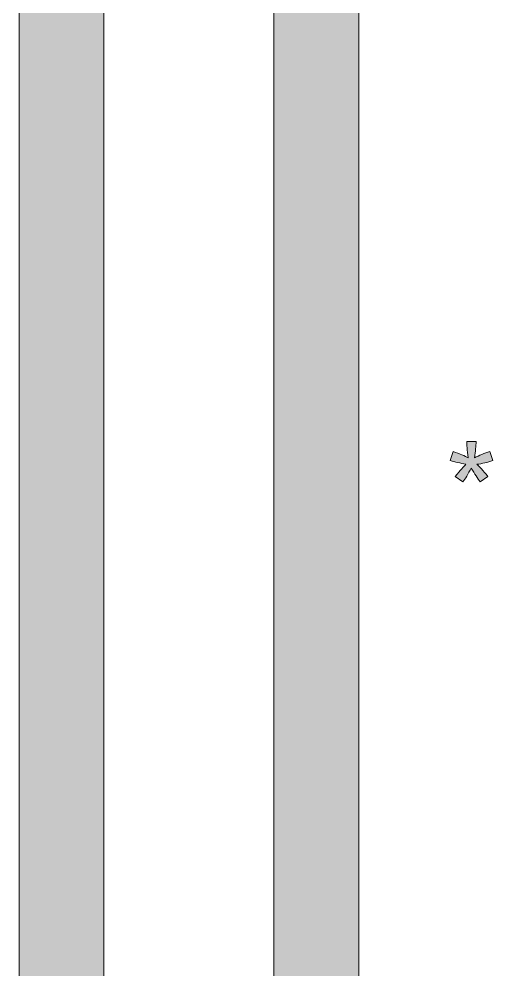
# Model space of a CAD drawing. Header units: inches. Extents: x -17.6 to 82.3, y -15.1 to 23.2.
# Drawn here: x 24.5 to 25.214, y -4.926 to -3.526 of the extents above; entities that cross this region are included whole.
import ezdxf

# ---------------------------------------------------------------- set-up
doc = ezdxf.new("R2010")
doc.units = ezdxf.units.IN
doc.header["$MEASUREMENT"] = 0
doc.layers.add('0_0', color=7, linetype='Continuous', lineweight=0)
doc.layers.add('G-ANNO-TTLB', color=7, linetype='Continuous', lineweight=0)

# ---------------------------------------------------------------- blocks, each defined once
blk = doc.blocks.new('Block_19')
at = {"layer": '0_0', "true_color": 0x000000, "transparency": 33554687}
h = blk.add_hatch(color=18, dxfattribs=at)
h.dxf.hatch_style = 2
edge = h.paths.add_edge_path()
edge.add_spline(control_points=[(25.1349, -4.1763), (25.1349, -4.1763), (25.1393, -4.1629), (25.1393, -4.1629), (25.1493, -4.1664), (25.1567, -4.1695), (25.1612, -4.1721), (25.16, -4.1606), (25.1594, -4.1527), (25.1593, -4.1484), (25.1593, -4.1484), (25.1731, -4.1484), (25.1731, -4.1484), (25.1729, -4.1547), (25.1722, -4.1625), (25.1709, -4.172), (25.1774, -4.1687), (25.1849, -4.1656), (25.1933, -4.1629), (25.1933, -4.1629), (25.1977, -4.1763), (25.1977, -4.1763), (25.1896, -4.179), (25.1817, -4.1808), (25.174, -4.1817), (25.1779, -4.185), (25.1833, -4.191), (25.1904, -4.1996), (25.1904, -4.1996), (25.179, -4.2077), (25.179, -4.2077), (25.1753, -4.2027), (25.171, -4.1959), (25.166, -4.1873), (25.1613, -4.1962), (25.1572, -4.203), (25.1536, -4.2077), (25.1536, -4.2077), (25.1424, -4.1996), (25.1424, -4.1996), (25.1498, -4.1906), (25.155, -4.1846), (25.1582, -4.1817), (25.15, -4.1801), (25.1423, -4.1783), (25.1349, -4.1763)], knot_values=[0, 0, 0, 0, 1, 1, 1, 2, 2, 2, 3, 3, 3, 4, 4, 4, 5, 5, 5, 6, 6, 6, 7, 7, 7, 8, 8, 8, 9, 9, 9, 10, 10, 10, 11, 11, 11, 12, 12, 12, 13, 13, 13, 14, 14, 14, 15, 15, 15, 15], degree=3, periodic=0)
at = {"layer": '0_0'}
blk.add_open_spline([(25.1349, -4.1763), (25.1349, -4.1763), (25.1393, -4.1629), (25.1393, -4.1629), (25.1493, -4.1664), (25.1567, -4.1695), (25.1612, -4.1721), (25.16, -4.1606), (25.1594, -4.1527), (25.1593, -4.1484), (25.1593, -4.1484), (25.1731, -4.1484), (25.1731, -4.1484), (25.1729, -4.1547), (25.1722, -4.1625), (25.1709, -4.172), (25.1774, -4.1687), (25.1849, -4.1656), (25.1933, -4.1629), (25.1933, -4.1629), (25.1977, -4.1763), (25.1977, -4.1763), (25.1896, -4.179), (25.1817, -4.1808), (25.174, -4.1817), (25.1779, -4.185), (25.1833, -4.191), (25.1904, -4.1996), (25.1904, -4.1996), (25.179, -4.2077), (25.179, -4.2077), (25.1753, -4.2027), (25.171, -4.1959), (25.166, -4.1873), (25.1613, -4.1962), (25.1572, -4.203), (25.1536, -4.2077), (25.1536, -4.2077), (25.1424, -4.1996), (25.1424, -4.1996), (25.1498, -4.1906), (25.155, -4.1846), (25.1582, -4.1817), (25.15, -4.1801), (25.1423, -4.1783), (25.1349, -4.1763)], degree=3, knots=[0, 0, 0, 0, 1, 1, 1, 2, 2, 2, 3, 3, 3, 4, 4, 4, 5, 5, 5, 6, 6, 6, 7, 7, 7, 8, 8, 8, 9, 9, 9, 10, 10, 10, 11, 11, 11, 12, 12, 12, 13, 13, 13, 14, 14, 14, 15, 15, 15, 15], dxfattribs=at)
blk = doc.blocks.new('Block_18')
at = {"layer": '0_0'}
blk.add_blockref('Block_19', (0, 0), dxfattribs=at)

msp = doc.modelspace()

# ---------------------------------------------------------------- hatches: boundary and pattern name
at = {"layer": 'G-ANNO-TTLB', "true_color": 0xff00ff, "transparency": 33554687}
h = msp.add_hatch(color=6, dxfattribs=at)
edge = h.paths.add_edge_path()
edge.add_spline(control_points=[(24.6253, -11.0625), (24.6253, -11.0625), (-16.0625, -11.0625), (-16.0625, -11.0625), (-16.0625, -11.0625), (-16.0625, 23.0625), (-16.0625, 23.0625), (-16.0625, 23.0625), (24.6253, 23.0625), (24.6253, 23.0625), (24.6253, 23.0625), (24.6253, -11.0625), (24.6253, -11.0625)], knot_values=[0, 0, 0, 0, 1, 1, 1, 2, 2, 2, 3, 3, 3, 4, 4, 4, 4], degree=3, periodic=0)
edge = h.paths.add_edge_path()
edge.add_spline(control_points=[(-15.9375, 22.9375), (-15.9375, 22.9375), (-15.9375, -10.9375), (-15.9375, -10.9375), (-15.9375, -10.9375), (24.5003, -10.9375), (24.5003, -10.9375), (24.5003, -10.9375), (24.5003, 22.9375), (24.5003, 22.9375), (24.5003, 22.9375), (-15.9375, 22.9375), (-15.9375, 22.9375)], knot_values=[0, 0, 0, 0, 1, 1, 1, 2, 2, 2, 3, 3, 3, 4, 4, 4, 4], degree=3, periodic=0)
edge.add_line((-15.9375, 22.9375), (-15.9375, 22.9375))
h = msp.add_hatch(color=6, dxfattribs=at)
edge = h.paths.add_edge_path()
edge.add_spline(control_points=[(29.0625, 23.0625), (29.0625, 23.0625), (29.0625, -11.0625), (29.0625, -11.0625), (29.0625, -11.0625), (24.8755, -11.0625), (24.8755, -11.0625), (24.8755, -11.0625), (24.8755, 23.0625), (24.8755, 23.0625), (24.8755, 23.0625), (29.0625, 23.0625), (29.0625, 23.0625)], knot_values=[0, 0, 0, 0, 1, 1, 1, 2, 2, 2, 3, 3, 3, 4, 4, 4, 4], degree=3, periodic=0)
edge = h.paths.add_edge_path()
edge.add_spline(control_points=[(28.9375, 22.9375), (28.9375, 22.9375), (25.0005, 22.9375), (25.0005, 22.9375), (25.0005, 22.9375), (25.0005, -10.9375), (25.0005, -10.9375), (25.0005, -10.9375), (28.9375, -10.9375), (28.9375, -10.9375), (28.9375, -10.9375), (28.9375, 22.9375), (28.9375, 22.9375)], knot_values=[0, 0, 0, 0, 1, 1, 1, 2, 2, 2, 3, 3, 3, 4, 4, 4, 4], degree=3, periodic=0)
edge.add_line((28.9375, 22.9375), (28.9375, 22.9375))

# ---------------------------------------------------------------- linework, layer by layer
at = {"layer": 'G-ANNO-TTLB', "color": 6, "lineweight": 9, "true_color": 0xff00ff}
for p, q in [((24.6253, -11.0625), (24.6253, 23.0625)), ((24.8755, 23.0625), (24.8755, -11.0625)), ((24.5003, -10.9375), (24.5003, 22.9375)), ((24.5003, 22.9375), (24.5003, -10.9375)), ((25.0005, -10.9375), (25.0005, 22.9375))]:
    msp.add_line(p, q, dxfattribs=at)
at = {"layer": 'G-ANNO-TTLB'}
for points in [[(24.6253, -11.0625), (24.6253, -11.0625), (-16.0625, -11.0625), (-16.0625, -11.0625), (-16.0625, -11.0625), (-16.0625, 23.0625), (-16.0625, 23.0625), (-16.0625, 23.0625), (24.6253, 23.0625), (24.6253, 23.0625), (24.6253, 23.0625), (24.6253, -11.0625), (24.6253, -11.0625)], [(29.0625, 23.0625), (29.0625, 23.0625), (29.0625, -11.0625), (29.0625, -11.0625), (29.0625, -11.0625), (24.8755, -11.0625), (24.8755, -11.0625), (24.8755, -11.0625), (24.8755, 23.0625), (24.8755, 23.0625), (24.8755, 23.0625), (29.0625, 23.0625), (29.0625, 23.0625)], [(28.9375, 22.9375), (28.9375, 22.9375), (25.0005, 22.9375), (25.0005, 22.9375), (25.0005, 22.9375), (25.0005, -10.9375), (25.0005, -10.9375), (25.0005, -10.9375), (28.9375, -10.9375), (28.9375, -10.9375), (28.9375, -10.9375), (28.9375, 22.9375), (28.9375, 22.9375)]]:
    msp.add_open_spline(points, degree=3, knots=[0, 0, 0, 0, 1, 1, 1, 2, 2, 2, 3, 3, 3, 4, 4, 4, 4], dxfattribs=at)

# ---------------------------------------------------------------- block references
at = {"layer": '0_0'}
msp.add_blockref('Block_18', (0, 0), dxfattribs=at)

doc.saveas('drawing.dxf')
